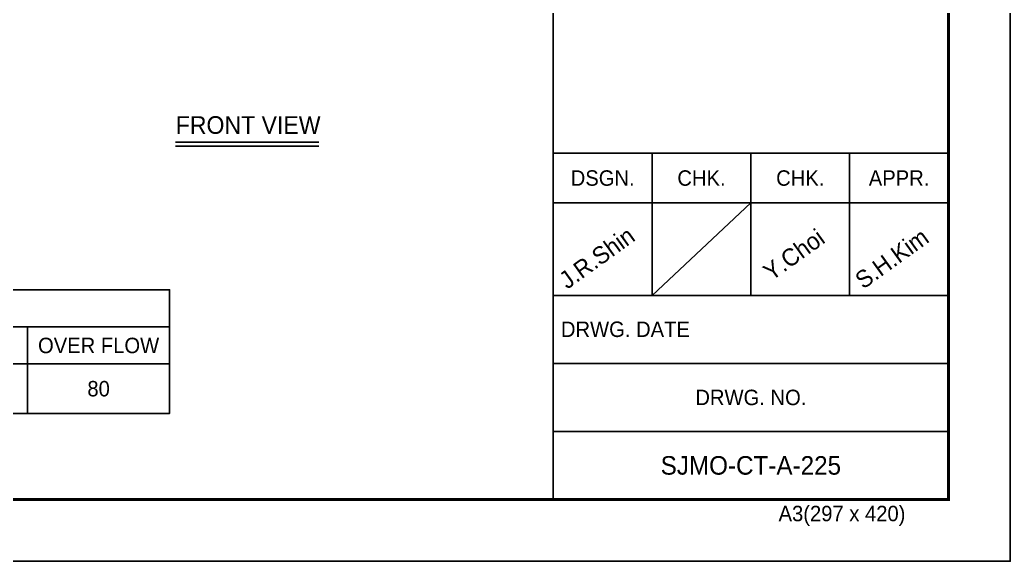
# Model space of a CAD drawing. Header units: millimetres. Extents: x 22763 to 52170, y 15948 to 36743.
# Drawn here: x 40939 to 52170, y 15948 to 22081 of the extents above; entities that cross this region are included whole.
import ezdxf
from ezdxf.enums import TextEntityAlignment as Align

# ---------------------------------------------------------------- set-up
doc = ezdxf.new("R2010")
doc.units = ezdxf.units.MM
for name, color, linetype in [('냉각탑_box', 1, 'Continuous'), ('냉각탑_form', 1, 'Continuous'), ('냉각탑_text', 3, 'Continuous')]:
    doc.layers.add(name, color=color, linetype=linetype)
doc.styles.add('돋움', font='Dotum.ttf')

msp = doc.modelspace()

# ---------------------------------------------------------------- linework, layer by layer
at = {"layer": 'Defpoints'}
msp.add_lwpolyline([(22762.9, 36742.8), (52170.1, 36742.8), (52170.1, 15947.8), (22762.9, 15947.8)], close=True, dxfattribs=at)
at = {"layer": '냉각탑_box'}
for p, q in [((42704.9, 20694.7), (44328.3, 20694.7)), ((42704.9, 20648), (44328.3, 20648)), ((37247.7, 18602.2), (42637.7, 18602.2)), ((41027.7, 18602.2), (41027.7, 17622.2)), ((27587.7, 18182.2), (42637.7, 18182.2))]:
    msp.add_line(p, q, dxfattribs=at)
msp.add_lwpolyline([(27587.7, 19022.2), (42637.7, 19022.2), (42637.7, 17622.2), (27587.7, 17622.2)], close=True, dxfattribs=at)
at = {"layer": '냉각탑_form'}
for p, q in [((46988.8, 29006), (46988.8, 16647.9)), ((46988.8, 20568.9), (51469.9, 20568.9)), ((48109.1, 20568.9), (48109.1, 18958.5)), ((49229.4, 20568.9), (49229.4, 18958.5)), ((50349.7, 20568.9), (50349.7, 18958.5)), ((46988.8, 20008.8), (51469.9, 20008.8)), ((49229.4, 20008.8), (48109.1, 18958.5)), ((46988.8, 18958.5), (51469.9, 18958.5)), ((46988.8, 18188.3), (51469.9, 18188.3)), ((46988.8, 17418.1), (51469.9, 17418.1))]:
    msp.add_line(p, q, dxfattribs=at)
at = {"layer": '냉각탑_form', "const_width": 35}
msp.add_lwpolyline([(23463.1, 36042.7), (23463.1, 16647.9), (51469.9, 16647.9), (51469.9, 36042.7)], close=True, dxfattribs=at)

# ---------------------------------------------------------------- texts
at = {"layer": '냉각탑_form', "style": '돋움'}
for s, p in [('DSGN.', (47549, 20288.8)), ('CHK.', (48669.3, 20288.8)), ('CHK.', (49789.5, 20288.8)), ('APPR.', (50909.8, 20288.8)), ('DRWG. NO.', (49229.4, 17803.2))]:
    msp.add_text(s, height=175.04, dxfattribs=at).set_placement(p, align=Align.MIDDLE_CENTER)
for s, height, p in [('DRWG. DATE', 175.04, (47075.1, 18487.8)), ('A3(297 x 420)', 175.043, (49543.5, 16400.3))]:
    msp.add_text(s, height=height, dxfattribs=at).set_placement(p)
at = {"layer": '냉각탑_text', "style": '돋움'}
for s, height, p in [('FRONT VIEW', 199.97, (43528.5, 20889.4)), ('OVER FLOW', 175, (41832.7, 18392.2)), ('80', 175, (41832.7, 17902.2)), ('SJMO-CT-A-225', 210.051, (49229.4, 17033))]:
    msp.add_text(s, height=height, dxfattribs=at).set_placement(p, align=Align.MIDDLE_CENTER)
for s, p in [('J.R.Shin', (47147.2, 19022.6)), ('Y.Choi', (49462.5, 19116)), ('S.H.Kim', (50503.7, 19022.6))]:
    msp.add_text(s, height=196.05, rotation=35.81856, dxfattribs=at).set_placement(p)

doc.saveas('drawing.dxf')
